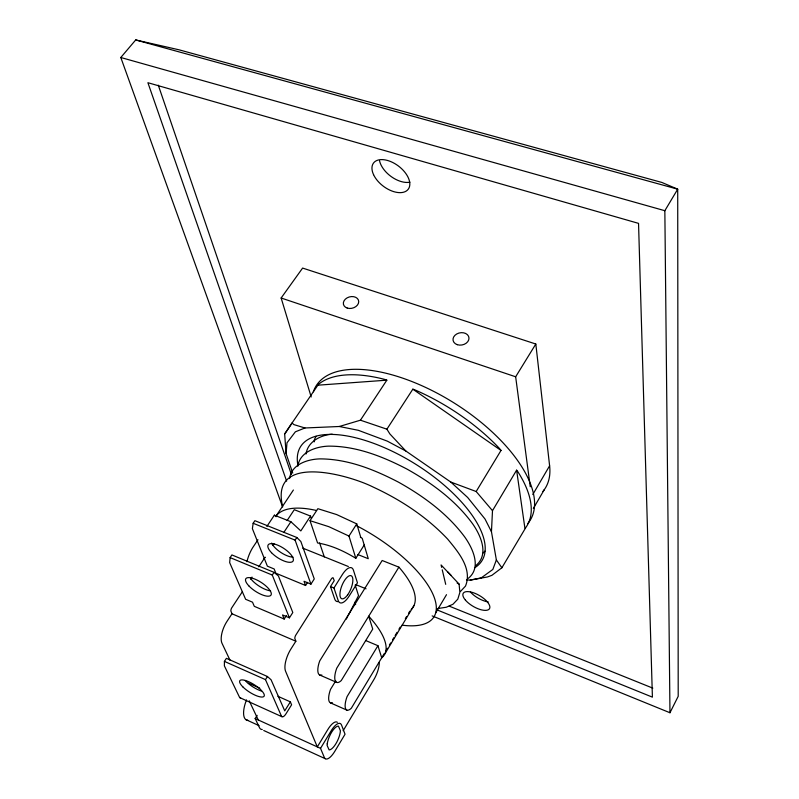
<?xml version="1.0" encoding="UTF-8"?>
<svg xmlns="http://www.w3.org/2000/svg" width="799" height="799" viewBox="0 0 799 799"><rect width="100%" height="100%" fill="white"/><g stroke="black" fill="none" stroke-linecap="round" stroke-linejoin="round"><path stroke-width="1.2" d="M277.882 696.279L290.347 701.852L284.734 710.86L271.081 679.779L267.455 676.523L226.407 658.336L224.419 661.392L224.389 665.897L239.45 697.128A6.422 2.647 -65.5 0 0 240.599 697.897M501.882 567.769L496.369 559.949L491.455 531.715L492.494 510.681L516.613 470.162L517.742 471.58A126.612 58.567 32.2 0 1 525.952 527.3L501.882 567.769L491.874 575.34L487.41 576.968L470.212 580.104L466.486 579.884M491.455 531.715L485.003 518.99L467.655 497.457L450.786 482.057L405.862 451.026L387.325 441.148L358.332 430.301L339.305 426.496L304.958 427.974L293.912 424.619L292.044 422.991L284.674 434.207L286.102 453.612L292.744 473.128M286.102 453.612L286.991 442.806L295.37 431.82L304.958 427.974M284.194 619.045L282.526 614.93L289.408 617.847L292.804 612.523L278.412 575.959L274.037 572.354L231.9 554.945L230.122 557.602L229.663 562.626L245.623 599.28L252.514 602.196L254.292 606.331L284.194 619.045L286.442 615.51M289.568 478.551C291.365 464.389 307.535 459.215 319.9 458.886C347.735 458.906 374.242 469.552 398.581 482.216C423.69 496.289 447.57 513.777 464.828 537.118C472.848 548.474 481.787 567.57 468.254 578.376M297.827 466.226C299.735 451.994 315.855 446.591 328.369 446.142C356.134 445.922 382.641 456.439 406.911 469.053C431.939 483.055 455.7 500.554 472.718 523.934C480.788 535.49 489.348 554.716 475.785 565.612M306.027 454.002C307.685 441.637 320.818 434.956 332.234 434.177M314.157 441.887L314.456 439.42L316.074 436.314M305.578 585.487L304.019 581.273L310.941 584.129L314.267 578.925L300.833 541.482L296.819 537.497L254.891 520.688L253.153 523.285L252.384 528.668L267.365 566.161L274.157 568.968L275.825 573.193L305.578 585.487L307.565 582.381M496.369 559.949L492.833 569.447L481.188 577.917L470.212 580.104M432.159 615.899L669.962 712.748L678.201 696.309L677.712 189.173L661.792 182.422L179.116 49.828L135.7 39.95L120.799 57.498L282.596 506.926M348.194 615.53L358.531 595.625L355.175 584.998M533.352 508.454L544.309 489.637M532.803 494.521L549.612 465.787L535.819 344.019L302.611 268.074L281.138 298.007L311.201 396.973M435.695 612.873L446.501 594.676M669.962 712.748L664.848 210.706L677.712 189.173L135.7 39.95M343.171 730.686L373.852 679.639A15.411 5.423 -66.9 0 0 379.265 662.411M384.269 653.552L351.32 708.234A14.632 5.203 -66.5 0 1 345.518 708.523A14.632 5.203 -66.5 0 1 347.086 696.588L377.937 645.692L365.902 640.628M385.547 651.435L387.465 648.259M389.383 645.073L390.661 642.955M392.579 639.779L393.857 637.662M395.125 635.545L397.043 632.359M398.961 629.183L400.239 627.065M405.353 618.586L406.621 616.468M408.539 613.282L409.817 611.165M384.998 653.672L413.912 605.672M320.529 748.363L331.016 731.025A15.9 5.643 -65.9 0 1 341.563 725.092L345.048 734.231L334.871 751.2A15.89 5.623 -65.8 0 1 324.304 757.412L320.529 748.363L255.161 718.541L257.158 715.375M450.786 482.057L476.174 491.515L501.013 450.436L499.445 448.449A126.612 58.567 32.2 0 0 414.751 389.832L412.843 389.173L386.896 429.183L389.902 433.977L405.862 451.026M321.847 674.985A14.991 5.663 -66.7 0 1 319.75 660.863L382.172 560.499L398.891 567.15L336.749 668.204A15.061 5.533 -66.7 0 0 335.181 680.638A15.061 5.533 -66.7 0 0 341.253 680.578L372.733 629.073L368.709 616.229A84.275 30.382 32.4 0 1 381.722 657.797L377.937 645.692M335.72 680.908L330.556 689.327A14.562 5.323 -66.5 0 0 332.474 702.75M530.246 486.761L515.655 376.788L535.819 344.019M360.719 537.198L356.763 523.884L336.699 514.586L317.872 508.693L310.022 520.688L317.583 542.98C331.235 545.118 344.089 551.16 355.825 558.281L364.454 544.608M333.962 587.974L342.332 574.601A16.869 6.502 -67.8 0 1 353.458 570.276L357.443 582.821L349.303 595.844A16.849 6.472 -67.7 0 1 338.187 600.488L333.962 587.974L330.486 586.566L334.242 580.643L333.143 577.837A3.266 1.288 -67.7 0 0 331.106 579.325L295.62 635.395A3.316 1.318 -66.7 0 0 294.821 638.431L295.86 641.217L290.966 648.938A17.368 6.851 -66.4 0 0 285.573 671.23L317.303 746.895L327.8 729.577A15.89 5.663 -65.9 0 1 337.408 722.296M290.347 701.852L291.605 704.788L286.012 713.767A6.502 2.507 -65.7 0 1 281.448 716.124L265.488 679.629L267.455 676.523M355.825 558.281L348.983 536.069L356.763 523.884M289.408 617.847L272.279 575.06L274.037 572.354M310.941 584.129L295.101 540.134L296.819 537.497M287.141 520.499L294.292 509.692L310.531 516.084L300.824 530.916L290.886 521.727L274.377 515.175L266.856 526.441M242.506 591.51L231.64 607.999A3.256 1.428 -66.5 0 0 230.881 610.995L232 613.772L295.86 641.217M250.656 579.145L252.015 577.088M258.806 566.781L264.918 557.502M263.79 559.17L265.108 557.173M284.074 532.044L290.886 521.727M232 613.772L227.046 621.292A17.069 7.391 -66.1 0 0 222.012 643.305L230.012 660.214M339.305 426.496L360.439 420.194L386.836 380.174L384.269 379.285A126.612 58.567 32.2 0 0 318.401 384.389L284.704 433.757M293.393 490.017L276.184 515.834A93.703 36.814 32.2 0 1 316.544 510.501M257.967 539.754L252.494 547.954A21.693 9.468 -67.5 0 0 246.941 561.687M483.255 552.958L484.923 551.13M460.663 591.25L465.507 586.086C472.618 568.588 458.067 551.749 447.64 539.085C426.676 516.853 400.748 499.804 373.113 487.04C348.803 474.796 269.682 452.484 282.596 506.386M437.413 608.608L446.341 607.22L453.003 604.224L457.797 599.17L459.874 592.399L459.095 584.079L441.078 564.943L441.657 567.37M317.852 385.188L386.836 380.174M120.799 57.498L664.848 210.706M310.022 520.688L328.868 526.691L348.983 536.069M281.138 298.007L515.655 376.788M360.439 420.194L386.896 429.183M357.892 554.566L368.269 558.711L362.237 538.356L360.379 537.218M253.153 523.285L295.101 540.134M449.158 606.111L652.813 688.139M302.781 548.144L348.334 566.511M436.504 609.677L652.403 697.147L638.541 223.37L147.895 82.706L286.621 481.128M355.695 584.598L366.052 588.823M230.122 557.602L272.279 575.06M319.69 674.995L336.559 682.356M330.416 702.84L346.826 710.101M224.419 661.392L265.488 679.629M248.429 683.105L259.755 688.169M239.93 697.707L281.897 716.693M245.902 719.619L259.066 725.652M263.74 730.496L325.293 758.72M457.098 583.01L459.095 584.079M412.843 389.173L501.013 450.436M274.377 515.175L276.074 516.713M447.72 571.844L451.036 575.3M476.174 491.515L492.494 510.681M255.161 718.541L259.535 727.739A15.61 6.142 -65.5 0 0 262.242 729.477M249.208 700.793L258.277 719.959M158.292 85.173L291.385 474.416M330.486 586.566L334.751 599.08A16.829 6.502 -67.7 0 0 338.247 601.557M310.531 516.084L311.32 518.411M319.59 542.901L324.314 556.903M354.876 602.256L355.635 604.603M442.237 569.797L445.712 584.359M516.613 470.162L524.893 528.159M549.612 465.787A121.568 59.056 32.2 0 1 542.95 491.395M272.938 545.377A16.549 7.081 -67.7 0 1 274.107 543.849M346.367 619.045A15.371 5.743 -67.3 0 1 347.715 616.369M261.343 691.025A14.372 4.444 32.5 0 1 245.173 680.488M293.013 557.173A14.821 5.613 33.1 0 1 271.68 543.07M270.561 590.831A14.991 5.333 33 0 1 250.506 578.326M398.891 567.15A82.976 32.489 32.4 0 1 411.175 609.467M356.464 525.672A93.703 36.814 32.2 0 1 432.698 593.707A93.703 36.814 32.2 0 1 402.127 625.168M247.84 720.239A20.464 8.25 -65.5 0 1 246.531 699.914M297.667 463.959A107.146 46.422 32.2 0 1 409.328 460.374A107.146 46.422 32.2 0 1 474.516 567.869M313.348 391.79A126.372 58.906 32.2 0 1 451.924 401.617A126.372 58.906 32.2 0 1 527.73 523.615M409.937 182.192A21.663 12.704 37.2 0 1 379.525 160.679M488.199 601.907A15.191 6.322 30.3 0 1 470.411 591.969M327.24 743.739L327.111 745.417L329.128 749.901A12.874 4.564 -65.9 0 0 340.244 732.353L340.384 730.676L338.436 726.111A12.874 4.564 -65.9 0 0 331.905 731.784A12.874 4.564 -65.9 0 0 327.24 743.739M347.215 308.064A7.8 5.823 -14.4 0 0 358.721 301.642A7.8 5.823 -14.4 0 0 347.146 297.847A7.8 5.823 -14.4 0 0 347.215 308.064M457.298 344.679A8.05 6.162 -10.8 0 0 468.983 338.017A8.05 6.162 -10.8 0 0 456.708 333.982A8.05 6.162 -10.8 0 0 457.298 344.679M347.715 594.756A12.434 4.774 -67.7 0 0 351.22 575.749A12.434 4.774 -67.7 0 0 340.264 591.12A12.434 4.774 -67.7 0 0 347.715 594.756M243.066 687.09A14.402 4.404 32.5 0 0 263.86 696.488A14.402 4.404 32.5 0 0 248.948 681.827A14.402 4.404 32.5 0 0 243.066 687.09M271.53 552.728A14.851 5.573 33.1 0 0 292.973 561.198A14.851 5.573 33.1 0 0 277.333 544.998A14.851 5.573 33.1 0 0 271.53 552.728M248.839 585.867A15.011 5.283 33 0 0 270.701 595.445A15.011 5.283 33 0 0 255.66 579.425A15.011 5.283 33 0 0 248.839 585.867M373.572 174.691A21.743 12.604 37.1 0 0 406.182 191.101A21.743 12.604 37.1 0 0 392.898 162.577A21.743 12.604 37.1 0 0 373.572 174.691M465.437 600.129A15.231 6.262 30.3 0 0 488.728 609.517A15.231 6.262 30.3 0 0 474.926 593.317A15.231 6.262 30.3 0 0 465.437 600.129"/></g></svg>
